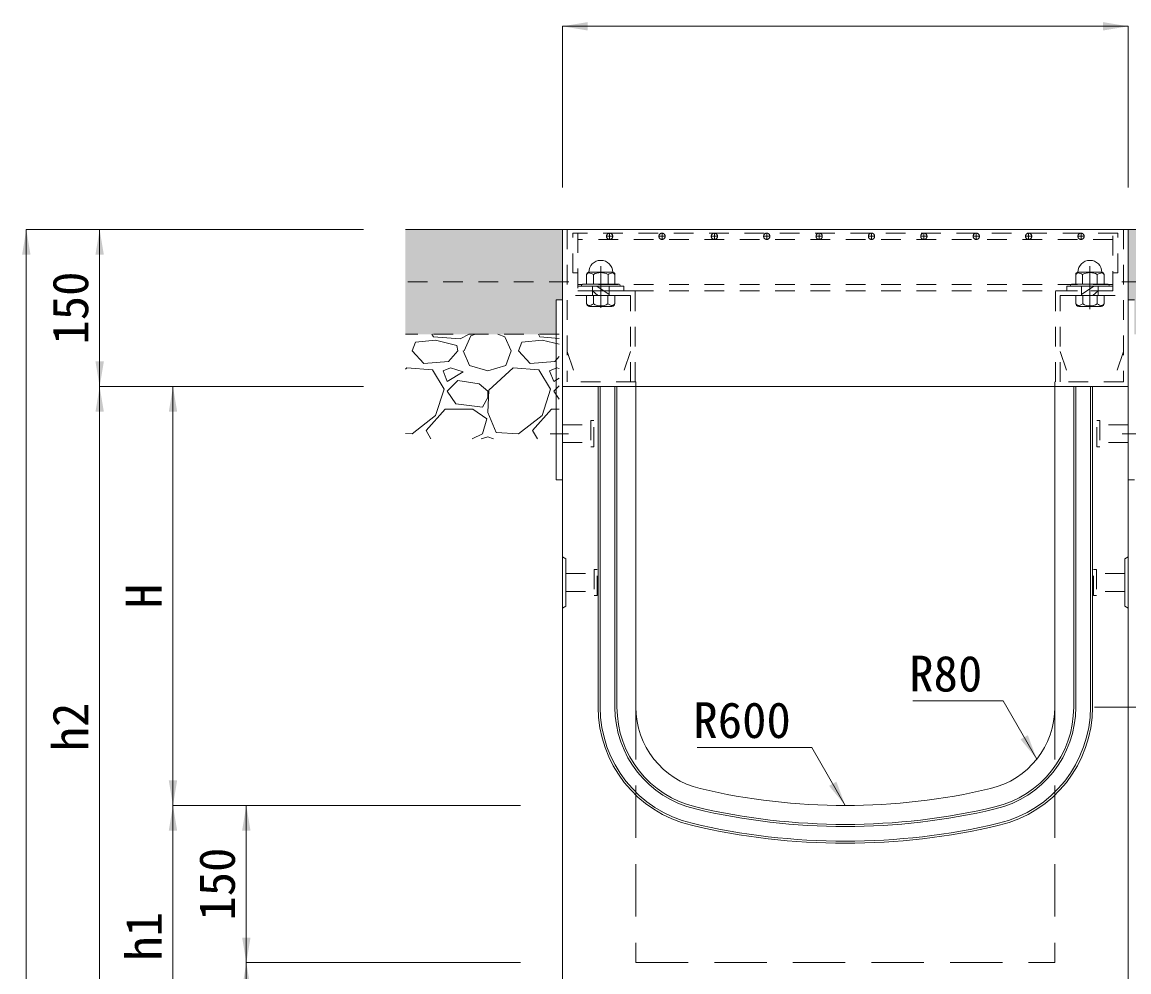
# Model space of a CAD drawing. Units: millimetres at full size. Extents: x 87398 to 114821, y -118528 to -105583.
# Drawn here: x 93252 to 94308, y -114789 to -113883 of the extents above; entities that cross this region are included whole.
import ezdxf
from ezdxf.enums import TextEntityAlignment as Align

# ---------------------------------------------------------------- set-up
doc = ezdxf.new("R2010")
doc.units = ezdxf.units.MM
doc.header["$LTSCALE"] = 25
for name, pattern in [('CHAIN', [18.5, 12, -1.5, 3.5, -1.5]), ('DASHED', [7.5, 6, -1.5]), ('USER1', [1.35, 0.75, -0.6]), ('USER2', [3, 2, -1])]:
    doc.linetypes.add(name, pattern=pattern)
for name, color, linetype, lineweight in [('BT', 30, 'Continuous', 9), ('インサート', 92, 'USER1', 9), ('グレーチング', 7, 'USER1', 13), ('ハッチング_基礎', 150, 'Continuous', 9), ('受枠', 3, 'USER1', 9), ('寸法線', 7, 'Continuous', 13), ('引出線', 4, 'Continuous', 13), ('本体', 2, 'Continuous', 9), ('目地', 132, 'Continuous', 5), ('舗装・基礎', 3, 'Continuous', 13)]:
    doc.layers.add(name, color=color, linetype=linetype, lineweight=lineweight)
doc.layers.add('ハッチング_舗装', color=7, linetype='Continuous')
doc.styles.add('ＭＳ ゴシック', font='')
doc.styles.get('ＭＳ ゴシック').set_extended_font_data('MS Gothic')

# ---------------------------------------------------------------- blocks, each defined once
blk = doc.blocks.new('filled_arrow')
at = {"color": 0, "linetype": 'Continuous', "lineweight": -2}
blk.add_solid([(7.5, 1.25), (0, 0), (7.5, -1.25)], dxfattribs=at)

msp = doc.modelspace()

# ---------------------------------------------------------------- hatches: boundary and pattern name
at = {"layer": 'ハッチング_舗装'}
for points in [[(93767.6, -114130.66), (93767.6, -114080.66), (93617.6, -114080.66), (93617.6, -114130.66)], [(94457.6, -114130.66), (94457.6, -114080.66), (94307.6, -114080.66), (94307.6, -114130.66)], [(93767.6, -114130.66), (93767.6, -114147.66), (93761.6, -114147.66), (93761.6, -114180.66), (93617.6, -114180.66), (93617.6, -114130.66)], [(94307.6, -114130.66), (94307.6, -114148.66), (94313.6, -114148.66), (94313.6, -114180.66), (94457.6, -114180.66), (94457.6, -114130.66)]]:
    msp.add_hatch(color=256, dxfattribs=at).paths.add_polyline_path(points)

# ---------------------------------------------------------------- linework, layer by layer
at = {"layer": 'BT'}
for p, q in [((93790.6, -114123.58), (93790.6, -114132.71)), ((93815.53, -114121.51), (93792.68, -114121.51)), ((93797.09, -114123.58), (93797.09, -114132.71)), ((93811.11, -114123.58), (93811.11, -114132.71)), ((93817.6, -114123.58), (93817.6, -114132.71)), ((94257.6, -114123.58), (94257.6, -114132.71)), ((94259.68, -114121.51), (94282.53, -114121.51)), ((94264.09, -114123.58), (94264.09, -114132.71)), ((94278.11, -114123.58), (94278.11, -114132.71)), ((94284.6, -114123.58), (94284.6, -114132.71)), ((93821.6, -114132.71), (93786.6, -114132.71)), ((94253.6, -114132.71), (94288.6, -114132.71)), ((93821.6, -114134.66), (93786.6, -114134.66)), ((93817.6, -114143.66), (93790.6, -114143.66)), ((93790.6, -114143.66), (93790.6, -114151.27)), ((93801.33, -114143.66), (93796.1, -114139.2)), ((93797.18, -114151.71), (93797.18, -114143.66)), ((93812.1, -114142.8), (93800.25, -114134.66)), ((93811.03, -114151.71), (93811.03, -114143.66)), ((93817.6, -114143.66), (93817.6, -114151.27)), ((94253.6, -114134.66), (94288.6, -114134.66)), ((94257.6, -114143.66), (94284.6, -114143.66)), ((94257.6, -114143.66), (94257.6, -114151.27)), ((94263.1, -114142.8), (94274.96, -114134.66)), ((94264.18, -114151.71), (94264.18, -114143.66)), ((94273.88, -114143.66), (94279.1, -114139.2)), ((94278.03, -114151.71), (94278.03, -114143.66)), ((94284.6, -114143.66), (94284.6, -114151.27)), ((93814.83, -114154.04), (93793.37, -114154.04)), ((94260.37, -114154.04), (94281.83, -114154.04))]:
    msp.add_line(p, q, dxfattribs=at)
at = {"layer": 'BT', "linetype": 'DASHED'}
for p, q in [((93796.1, -114143.66), (93796.1, -114134.66)), ((93812.1, -114143.66), (93812.1, -114134.66)), ((94263.1, -114143.66), (94263.1, -114134.66)), ((94279.1, -114143.66), (94279.1, -114134.66))]:
    msp.add_line(p, q, dxfattribs=at)
at = {"layer": 'BT'}
for centre, radius, start, end in [((93804.1, -114121.51), 11.42, 0, 180), ((94271.1, -114121.51), 11.42, 0, 180), ((93792.68, -114123.58), 2.08, 90, 180), ((93804.1, -114136.26), 14.48, 61.04954, 118.95046), ((93815.53, -114123.58), 2.08, 0, 90), ((94259.68, -114123.58), 2.08, 90, 180), ((94271.1, -114136.26), 14.48, 61.04954, 118.95046), ((94282.53, -114123.58), 2.08, 0, 90), ((93786.6, -114133.71), 1, 90, 180), ((93786.6, -114133.66), 1, 180, 270), ((93821.6, -114133.71), 1, 0, 90), ((93821.6, -114133.66), 1, 270, 0), ((94253.6, -114133.71), 1, 90, 180), ((94253.6, -114133.66), 1, 180, 270), ((94288.6, -114133.71), 1, 0, 90), ((94288.6, -114133.66), 1, 270, 0), ((93793.37, -114151.27), 2.77, 180, 270), ((93804.1, -114139.38), 14.15, 240.7011, 299.2989), ((93814.83, -114151.27), 2.77, 270, 0), ((94260.37, -114151.27), 2.77, 180, 270), ((94271.1, -114139.38), 14.15, 240.7011, 299.2989), ((94281.83, -114151.27), 2.77, 270, 0)]:
    msp.add_arc(centre, radius, start, end, dxfattribs=at)
for points in [[(93792.68, -114122.17), (93792.05, -114122.28), (93791.01, -114122.66), (93790.6, -114123.58)], [(93797.09, -114123.58), (93795.68, -114122.65), (93794.14, -114122.08), (93792.68, -114122.17)], [(93811.11, -114123.58), (93812.53, -114122.65), (93814.06, -114122.08), (93815.53, -114122.17)], [(93815.53, -114122.17), (93816.15, -114122.28), (93817.2, -114122.66), (93817.6, -114123.58)], [(94259.68, -114122.17), (94259.05, -114122.28), (94258.01, -114122.66), (94257.6, -114123.58)], [(94264.09, -114123.58), (94262.68, -114122.65), (94261.14, -114122.08), (94259.68, -114122.17)], [(94278.11, -114123.58), (94279.53, -114122.65), (94281.06, -114122.08), (94282.53, -114122.17)], [(94282.53, -114122.17), (94283.15, -114122.28), (94284.2, -114122.66), (94284.6, -114123.58)], [(93792.68, -114153.13), (93792.05, -114153.02), (93790.83, -114152.82), (93790.6, -114150.76)], [(93797.18, -114151.71), (93795.68, -114152.65), (93794.14, -114153.22), (93792.68, -114153.13)], [(93811.03, -114151.71), (93812.53, -114152.65), (93814.06, -114153.22), (93815.53, -114153.13)], [(93815.53, -114153.13), (93816.15, -114153.02), (93817.38, -114152.82), (93817.6, -114150.76)], [(94259.68, -114153.13), (94259.05, -114153.02), (94257.83, -114152.82), (94257.6, -114150.76)], [(94264.18, -114151.71), (94262.68, -114152.65), (94261.14, -114153.22), (94259.68, -114153.13)], [(94278.03, -114151.71), (94279.53, -114152.65), (94281.06, -114153.22), (94282.53, -114153.13)], [(94282.53, -114153.13), (94283.15, -114153.02), (94284.38, -114152.82), (94284.6, -114150.76)]]:
    msp.add_open_spline(points, degree=3, dxfattribs=at)
at = {"layer": 'インサート'}
for p, q in [((93767.6, -114267.16), (93794.6, -114267.16)), ((93767.6, -114267.16), (93767.6, -114284.16)), ((93797.6, -114263.16), (93794.6, -114263.16)), ((93794.6, -114263.16), (93794.6, -114288.16)), ((93797.6, -114288.16), (93797.6, -114263.16)), ((94277.6, -114263.16), (94280.6, -114263.16)), ((94277.6, -114288.16), (94277.6, -114263.16)), ((94280.6, -114263.16), (94280.6, -114288.16)), ((94307.6, -114267.16), (94280.6, -114267.16)), ((94307.6, -114267.16), (94307.6, -114284.16)), ((93767.6, -114284.16), (93794.6, -114284.16)), ((93794.6, -114288.16), (93797.6, -114288.16)), ((94280.6, -114288.16), (94277.6, -114288.16)), ((94307.6, -114284.16), (94280.6, -114284.16)), ((93800.8, -114405.16), (93797.8, -114405.16)), ((93797.8, -114405.16), (93797.8, -114430.16)), ((93800.8, -114430.16), (93800.8, -114405.16)), ((94274.4, -114405.16), (94277.4, -114405.16)), ((94274.4, -114430.16), (94274.4, -114405.16)), ((94277.4, -114405.16), (94277.4, -114430.16)), ((93770.8, -114409.16), (93797.8, -114409.16)), ((93770.8, -114409.16), (93770.8, -114426.16)), ((94304.4, -114409.16), (94277.4, -114409.16)), ((94304.4, -114409.16), (94304.4, -114426.16)), ((93770.8, -114426.16), (93797.8, -114426.16)), ((94304.4, -114426.16), (94277.4, -114426.16)), ((93797.8, -114430.16), (93800.8, -114430.16)), ((94277.4, -114430.16), (94274.4, -114430.16))]:
    msp.add_line(p, q, dxfattribs=at)
at = {"layer": 'グレーチング'}
for p, q in [((94297.6, -114084.16), (93777.6, -114084.16)), ((93777.6, -114122.16), (93777.6, -114084.16)), ((93782.1, -114084.16), (93782.1, -114139.16)), ((94293.1, -114090.16), (93782.1, -114090.16)), ((93815.6, -114087.16), (93809.6, -114087.16)), ((93812.6, -114084.16), (93812.6, -114090.16)), ((93865.6, -114087.16), (93859.6, -114087.16)), ((93862.6, -114084.16), (93862.6, -114090.16)), ((93915.6, -114087.16), (93909.6, -114087.16)), ((93912.6, -114084.16), (93912.6, -114090.16)), ((93965.6, -114087.16), (93959.6, -114087.16)), ((93962.6, -114084.16), (93962.6, -114090.16)), ((94015.6, -114087.16), (94009.6, -114087.16)), ((94012.6, -114084.16), (94012.6, -114090.16)), ((94065.6, -114087.16), (94059.6, -114087.16)), ((94062.6, -114084.16), (94062.6, -114090.16)), ((94115.6, -114087.16), (94109.6, -114087.16)), ((94112.6, -114084.16), (94112.6, -114090.16)), ((94165.6, -114087.16), (94159.6, -114087.16)), ((94162.6, -114084.16), (94162.6, -114090.16)), ((94215.6, -114087.16), (94209.6, -114087.16)), ((94212.6, -114084.16), (94212.6, -114090.16)), ((94265.6, -114087.16), (94259.6, -114087.16)), ((94262.6, -114084.16), (94262.6, -114090.16)), ((94293.1, -114139.16), (94293.1, -114084.16)), ((94297.6, -114122.16), (94297.6, -114084.16)), ((93777.6, -114122.16), (93782.1, -114122.16)), ((94297.6, -114122.16), (94293.1, -114122.16)), ((94293.1, -114133.16), (93782.1, -114133.16)), ((93782.1, -114134.66), (93826.1, -114134.66)), ((94293.1, -114139.16), (93782.1, -114139.16)), ((93826.1, -114134.66), (93826.1, -114139.16)), ((94293.1, -114134.66), (94249.1, -114134.66)), ((94249.1, -114134.66), (94249.1, -114139.16))]:
    msp.add_line(p, q, dxfattribs=at)
for centre in [(93812.6, -114087.16), (93862.6, -114087.16), (93912.6, -114087.16), (93962.6, -114087.16), (94012.6, -114087.16), (94062.6, -114087.16), (94112.6, -114087.16), (94162.6, -114087.16), (94212.6, -114087.16), (94262.6, -114087.16)]:
    msp.add_circle(centre, 3, dxfattribs=at)
at = {"layer": 'ハッチング_基礎'}
for p, q in [((93646.46, -114186.2), (93627.16, -114188.23)), ((93644.43, -114183.15), (93642.98, -114180.66)), ((93669.83, -114185.18), (93644.43, -114183.15)), ((93666.78, -114191.28), (93646.46, -114186.2)), ((93678.46, -114180.66), (93669.83, -114185.18)), ((93673.89, -114196.36), (93679.99, -114182.13)), ((93679.99, -114182.13), (93684.71, -114180.66)), ((93705.86, -114180.66), (93712.5, -114183.15)), ((93712.5, -114183.15), (93718.6, -114196.36)), ((93748.06, -114186.2), (93728.76, -114188.23)), ((93746.03, -114183.15), (93744.58, -114180.66)), ((93764.4, -114184.62), (93746.03, -114183.15)), ((93764.4, -114190.28), (93748.06, -114186.2)), ((93624.11, -114196.36), (93627.16, -114188.23)), ((93635.29, -114208.55), (93624.11, -114196.36)), ((93667.8, -114196.36), (93658.65, -114206.52)), ((93667.8, -114196.36), (93666.78, -114191.28)), ((93672.88, -114196.36), (93678.97, -114210.58)), ((93713.52, -114210.58), (93718.6, -114196.36)), ((93725.71, -114196.36), (93728.76, -114188.23)), ((93736.89, -114208.55), (93725.71, -114196.36)), ((93658.65, -114206.52), (93635.29, -114208.55)), ((93760.25, -114206.52), (93736.89, -114208.55)), ((93764.4, -114201.91), (93760.25, -114206.52)), ((93619.03, -114212.61), (93617.6, -114213.92)), ((93643.41, -114214.65), (93619.03, -114212.61)), ((93654.59, -114232.93), (93643.41, -114214.65)), ((93660.69, -114212.61), (93653.57, -114215.66)), ((93653.57, -114215.66), (93657.64, -114225.82)), ((93657.64, -114225.82), (93672.88, -114216.68)), ((93672.88, -114216.68), (93660.69, -114212.61)), ((93678.97, -114210.58), (93696.25, -114215.66)), ((93696.25, -114215.66), (93713.52, -114210.58)), ((93720.63, -114212.61), (93697.26, -114233.95)), ((93745.01, -114214.65), (93720.63, -114212.61)), ((93756.19, -114232.93), (93745.01, -114214.65)), ((93762.29, -114212.61), (93755.17, -114215.66)), ((93755.17, -114215.66), (93759.24, -114225.82)), ((93764.4, -114213.32), (93762.29, -114212.61)), ((93667.8, -114224.81), (93657.64, -114234.97)), ((93688.12, -114227.85), (93667.8, -114224.81)), ((93696.25, -114234.97), (93688.12, -114227.85)), ((93759.24, -114225.82), (93764.4, -114222.72)), ((93646.46, -114258.33), (93654.59, -114232.93)), ((93657.64, -114234.97), (93665.77, -114247.16)), ((93697.26, -114233.95), (93696.25, -114255.29)), ((93696.25, -114241.06), (93696.25, -114234.97)), ((93748.06, -114258.33), (93756.19, -114232.93)), ((93764.4, -114229.8), (93759.24, -114234.97)), ((93759.24, -114234.97), (93764.4, -114242.71)), ((93665.77, -114247.16), (93691.17, -114250.21)), ((93691.17, -114250.21), (93696.25, -114241.06)), ((93624.11, -114275.61), (93646.46, -114258.33)), ((93637.32, -114272.56), (93655.61, -114252.24)), ((93655.61, -114252.24), (93682.02, -114252.24)), ((93682.02, -114252.24), (93695.23, -114261.38)), ((93696.25, -114255.29), (93704.37, -114274.59)), ((93725.71, -114275.61), (93748.06, -114258.33)), ((93738.92, -114272.56), (93757.21, -114252.24)), ((93757.21, -114252.24), (93764.4, -114252.24)), ((93695.23, -114261.38), (93691.17, -114275.61)), ((93617.6, -114275.3), (93624.11, -114275.61)), ((93642.04, -114280.66), (93637.32, -114272.56)), ((93691.17, -114275.61), (93681.52, -114280.66)), ((93689.83, -114280.66), (93696.25, -114278.65)), ((93696.25, -114278.65), (93701.59, -114280.66)), ((93704.37, -114274.59), (93725.71, -114275.61)), ((93743.64, -114280.66), (93738.92, -114272.56))]:
    msp.add_line(p, q, dxfattribs=at)
at = {"layer": '受枠', "linetype": 'Continuous'}
for p, q in [((93767.6, -114080.66), (94307.6, -114080.66)), ((93767.6, -114319.66), (93767.6, -114080.66)), ((94307.6, -114319.66), (94307.6, -114080.66)), ((93761.6, -114147.66), (93761.6, -114319.66)), ((93767.6, -114147.66), (93761.6, -114147.66)), ((94307.6, -114147.66), (94313.6, -114147.66)), ((94307.6, -114230.66), (93767.6, -114230.66)), ((93761.6, -114319.66), (93767.6, -114319.66)), ((94313.6, -114319.66), (94307.6, -114319.66))]:
    msp.add_line(p, q, dxfattribs=at)
at = {"layer": '受枠'}
for p, q in [((93772.1, -114080.66), (93772.1, -114226.16)), ((94303.1, -114080.66), (94303.1, -114226.16)), ((93837.1, -114139.16), (93772.1, -114139.16)), ((93832.6, -114143.66), (93772.1, -114143.66)), ((93832.6, -114226.16), (93832.6, -114143.66)), ((93837.1, -114226.16), (93837.1, -114139.16)), ((94238.1, -114226.16), (94238.1, -114139.16)), ((94238.1, -114139.16), (94303.1, -114139.16)), ((94242.6, -114226.16), (94242.6, -114143.66)), ((94242.6, -114143.66), (94303.1, -114143.66)), ((93772.1, -114197.16), (93782.1, -114226.16)), ((93832.6, -114197.16), (93822.6, -114226.16)), ((94242.6, -114197.16), (94252.6, -114226.16)), ((94303.1, -114197.16), (94293.1, -114226.16)), ((93837.6, -114226.16), (93772.1, -114226.16)), ((93837.6, -114226.16), (93837.6, -114230.66)), ((94303.1, -114226.16), (94237.6, -114226.16)), ((94237.6, -114230.66), (94237.6, -114226.16))]:
    msp.add_line(p, q, dxfattribs=at)
at = {"layer": '受枠', "linetype": 'CHAIN'}
for p, q in [((93804.1, -114155.41), (93804.1, -114115.62)), ((94271.1, -114156.71), (94271.1, -114115.62)), ((93755.94, -114275.66), (93773.27, -114275.66)), ((94319.27, -114275.66), (94301.94, -114275.66))]:
    msp.add_line(p, q, dxfattribs=at)
at = {"layer": '寸法線'}
for p, q in [((93767.6, -113886.64), (94307.6, -113886.64)), ((93767.6, -114040.66), (93767.6, -113886.64)), ((94307.6, -114040.66), (94307.6, -113886.64)), ((93255.77, -114880.66), (93255.77, -114080.66)), ((93577.6, -114080.66), (93255.77, -114080.66)), ((93325.77, -114230.66), (93325.77, -114080.66)), ((93577.6, -114080.66), (93325.77, -114080.66)), ((93577.6, -114230.66), (93325.77, -114230.66)), ((93325.77, -114880.66), (93325.77, -114230.66)), ((93577.6, -114230.66), (93325.77, -114230.66)), ((93395.77, -114230.66), (93395.77, -114630.66)), ((93577.6, -114230.66), (93395.77, -114230.66)), ((93727.6, -114630.66), (93395.77, -114630.66)), ((93395.77, -114880.66), (93395.77, -114630.66)), ((93727.6, -114630.66), (93395.77, -114630.66)), ((93465.77, -114630.66), (93465.77, -114780.66)), ((93727.6, -114630.66), (93465.77, -114630.66)), ((93727.6, -114780.66), (93465.77, -114780.66)), ((93465.77, -114780.66), (93465.77, -114880.66)), ((93727.6, -114780.66), (93465.77, -114780.66))]:
    msp.add_line(p, q, dxfattribs=at)
at = {"layer": '引出線'}
for points in [[(94220.36, -114586.24), (94188.34, -114530.77), (94102.18, -114530.77)], [(94275.6, -114536.62), (94340.71, -114536.62), (94473.46, -114536.62)], [(94037.6, -114630.66), (94005.58, -114575.19), (93896.04, -114575.19)]]:
    msp.add_lwpolyline(points, dxfattribs=at)
at = {"layer": '本体', "lineweight": 13}
for p, q in [((93767.6, -114230.66), (93767.6, -114880.66)), ((93767.6, -114230.66), (93837.6, -114230.66)), ((93837.6, -114230.66), (93837.6, -114536.62)), ((94237.6, -114230.66), (94237.6, -114536.62)), ((94237.6, -114230.66), (94307.6, -114230.66)), ((94307.6, -114230.66), (94307.6, -114880.66))]:
    msp.add_line(p, q, dxfattribs=at)
at = {"layer": '本体'}
for p, q in [((93767.6, -114393.16), (93770.8, -114395.16)), ((93770.8, -114395.16), (93770.8, -114440.16)), ((94307.6, -114393.16), (94304.4, -114395.16)), ((94304.4, -114395.16), (94304.4, -114440.16)), ((93770.8, -114440.16), (93767.6, -114442.16)), ((94304.4, -114440.16), (94307.6, -114442.16))]:
    msp.add_line(p, q, dxfattribs=at)
at = {"layer": '本体', "linetype": 'USER2', "lineweight": 15}
for p, q in [((93837.6, -114536.62), (93837.6, -114780.66)), ((94237.6, -114536.62), (94237.6, -114780.66)), ((93837.6, -114780.66), (94237.6, -114780.66))]:
    msp.add_line(p, q, dxfattribs=at)
at = {"layer": '本体', "lineweight": 13}
for centre, radius, start, end in [((93917.6, -114536.62), 80, 180, 256.65764), ((94157.6, -114536.62), 80, 283.34236, 0), ((94037.6, -114030.66), 600, 256.65764, 283.34236)]:
    msp.add_arc(centre, radius, start, end, dxfattribs=at)
at = {"layer": '目地'}
for p, q in [((93801.6, -114230.66), (93801.6, -114536.62)), ((93803.6, -114230.66), (93803.6, -114536.62)), ((93817.6, -114230.66), (93817.6, -114536.62)), ((93819.6, -114230.66), (93819.6, -114536.62)), ((94255.6, -114536.62), (94255.6, -114230.66)), ((94257.6, -114536.62), (94257.6, -114230.66)), ((94271.6, -114536.62), (94271.6, -114230.66)), ((94273.6, -114536.62), (94273.6, -114230.66))]:
    msp.add_line(p, q, dxfattribs=at)
for centre, radius, start, end in [((93917.6, -114536.62), 116, 180, 256.65764), ((93917.6, -114536.62), 114, 180, 256.65764), ((93917.6, -114536.62), 100, 180, 256.65764), ((93917.6, -114536.62), 98, 180, 256.65764), ((94157.6, -114536.62), 98, 283.34236, 0), ((94157.6, -114536.62), 100, 283.34236, 0), ((94157.6, -114536.62), 114, 283.34236, 0), ((94157.6, -114536.62), 116, 283.34236, 0), ((94037.6, -114030.66), 620, 256.65764, 283.34236), ((94037.6, -114030.66), 618, 256.65764, 283.34236), ((94037.6, -114030.66), 636, 256.65764, 283.34236), ((94037.6, -114030.66), 634, 256.65764, 283.34236)]:
    msp.add_arc(centre, radius, start, end, dxfattribs=at)
at = {"layer": '舗装・基礎'}
for p, q in [((93964.6, -114080.66), (93617.6, -114080.66)), ((94110.6, -114080.66), (94457.6, -114080.66))]:
    msp.add_line(p, q, dxfattribs=at)
at = {"layer": '舗装・基礎', "linetype": 'USER1'}
for p, q in [((93773.6, -114130.66), (93617.6, -114130.66)), ((94301.6, -114130.66), (94457.6, -114130.66)), ((93764.4, -114180.66), (93617.6, -114180.66))]:
    msp.add_line(p, q, dxfattribs=at)

# ---------------------------------------------------------------- block references
at = {"layer": '寸法線', "xscale": 3.2, "yscale": 3.2}
msp.add_blockref('filled_arrow', (93767.6, -113886.64), dxfattribs=at)
for p, rotation in [((94307.6, -113886.64), 180), ((93255.77, -114080.66), 270), ((93325.77, -114080.66), 270), ((93325.77, -114230.66), 90), ((93325.77, -114230.66), 270), ((93395.77, -114230.66), 270), ((93395.77, -114630.66), 90), ((93395.77, -114630.66), 270), ((93465.77, -114630.66), 270), ((93465.77, -114780.66), 90), ((93465.77, -114780.66), 270)]:
    msp.add_blockref('filled_arrow', p, dxfattribs=dict(at, rotation=rotation))
at = {"layer": '引出線', "xscale": 0.16, "yscale": 0.16}
msp.add_blockref('filled_arrow', (94275.6, -114536.62), dxfattribs=at)
at = {"layer": '引出線', "xscale": 3.2, "yscale": 3.2, "rotation": 120}
for p in [(94220.36, -114586.24), (94037.6, -114630.66)]:
    msp.add_blockref('filled_arrow', p, dxfattribs=at)

# ---------------------------------------------------------------- texts
at = {"layer": '寸法線', "style": 'ＭＳ ゴシック'}
for s, p in [('150', (93297.77, -114155.66)), ('H', (93367.77, -114430.66)), ('h2', (93297.77, -114555.66)), ('150', (93437.77, -114705.66)), ('h1', (93367.77, -114755.66))]:
    msp.add_text(s, height=34.18, rotation=90, dxfattribs=at).set_placement(p, align=Align.MIDDLE_CENTER)
at = {"layer": '引出線', "style": 'ＭＳ ゴシック'}
for s, p in [('R80', (94168.34, -114487.57)), ('R600', (93985.58, -114531.99))]:
    msp.add_text(s, height=34.18, dxfattribs=at).set_placement(p, align=Align.TOP_RIGHT)

doc.saveas('drawing.dxf')
